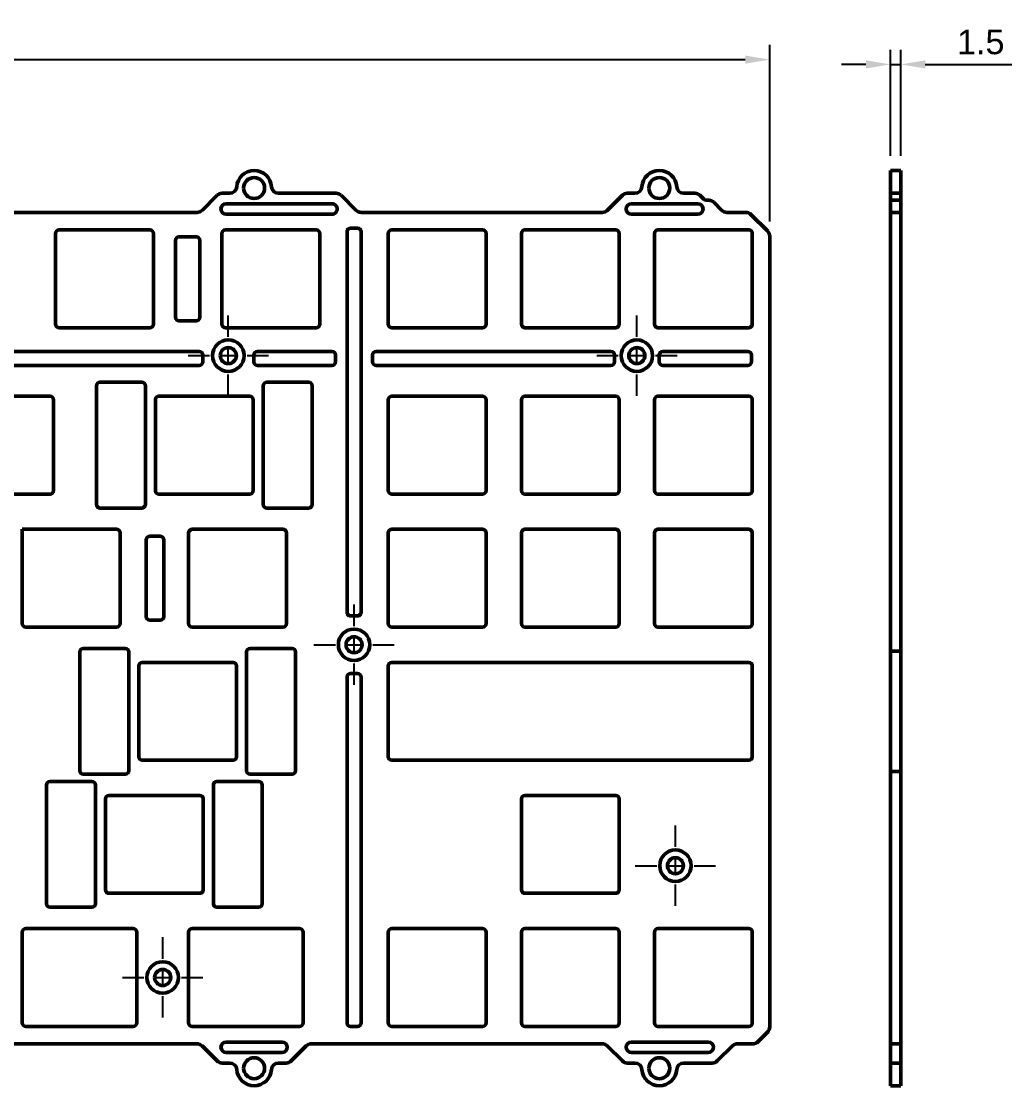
# Model space of a CAD drawing. Header units: millimetres. Extents: x 2 to 871, y 40 to 864.
# Drawn here: x 729.5 to 871.2, y 419.1 to 571.5 of the extents above; entities that cross this region are included whole.
import ezdxf

# ---------------------------------------------------------------- set-up
doc = ezdxf.new("R2010")
doc.units = ezdxf.units.MM
doc.header["$LTSCALE"] = 0.75
doc.linetypes.add('CENTER2', pattern=[28.575, 19.05, -3.175, 3.175, -3.175])
for name, color, linetype, lineweight in [('FD_Dimensions', 7, 'Continuous', 25), ('Smart Centers', 7, 'CENTER2', 25), ('Visible', 7, 'Continuous', 50)]:
    doc.layers.add(name, color=color, linetype=linetype, lineweight=lineweight)
doc.styles.get("Standard").update_dxf_attribs({"font": 'arial.ttf'})
doc.dimstyles.new('Dim-ISO-25', dxfattribs={"dimtxt": 3.5, "dimasz": 3.5, "dimexe": 2.1, "dimexo": 2.1, "dimgap": 1.4, "dimtad": 1, "dimdsep": 46, "dimtxsty": 'Standard', "dimcen": 0, "dimazin": 2, "dimtp": 0.1, "dimtm": 0.1, "dimtfac": 0.714286, "dimtmove": 0, "dimatfit": 3, "dimfxl": 0, "dimarcsym": 0})

# ---------------------------------------------------------------- blocks, each defined once
blk = doc.blocks.new('*U49')
at = {"layer": 'Smart Centers', "color": 0, "ltscale": 0.75}
for p, q in [((0, 2.68), (0, 5.75)), ((-5.75, 0), (-2.68, 0)), ((2.68, 0), (5.75, 0)), ((0, -5.75), (0, -2.68))]:
    blk.add_line(p, q, dxfattribs=at)
at = {"layer": 'Smart Centers', "color": 0, "linetype": 'Continuous', "ltscale": 0.75}
for p, q in [((-0.89, 0), (0.89, 0)), ((0, -0.89), (0, 0.89))]:
    blk.add_line(p, q, dxfattribs=at)
blk = doc.blocks.new('*U51')
at = {"layer": 'Smart Centers', "color": 0, "ltscale": 0.75}
for p, q in [((0, 2.68), (0, 5.75)), ((-5.75, 0), (-2.68, 0)), ((2.68, 0), (5.75, 0)), ((0, -5.75), (0, -2.68))]:
    blk.add_line(p, q, dxfattribs=at)
at = {"layer": 'Smart Centers', "color": 0, "linetype": 'Continuous', "ltscale": 0.75}
for p, q in [((-0.89, 0), (0.89, 0)), ((0, -0.89), (0, 0.89))]:
    blk.add_line(p, q, dxfattribs=at)
blk = doc.blocks.new('*U52')
at = {"layer": 'Smart Centers', "color": 0, "ltscale": 0.75}
for p, q in [((0, 2.68), (0, 5.75)), ((-5.75, 0), (-2.68, 0)), ((2.68, 0), (5.75, 0)), ((0, -5.75), (0, -2.68))]:
    blk.add_line(p, q, dxfattribs=at)
at = {"layer": 'Smart Centers', "color": 0, "linetype": 'Continuous', "ltscale": 0.75}
for p, q in [((-0.89, 0), (0.89, 0)), ((0, -0.89), (0, 0.89))]:
    blk.add_line(p, q, dxfattribs=at)
blk = doc.blocks.new('*U53')
at = {"layer": 'Smart Centers', "color": 0, "ltscale": 0.75}
for p, q in [((0, 2.68), (0, 5.75)), ((-5.75, 0), (-2.68, 0)), ((2.68, 0), (5.75, 0)), ((0, -5.75), (0, -2.68))]:
    blk.add_line(p, q, dxfattribs=at)
at = {"layer": 'Smart Centers', "color": 0, "linetype": 'Continuous', "ltscale": 0.75}
for p, q in [((-0.89, 0), (0.89, 0)), ((0, -0.89), (0, 0.89))]:
    blk.add_line(p, q, dxfattribs=at)
blk = doc.blocks.new('*U54')
at = {"layer": 'Smart Centers', "color": 0, "ltscale": 0.75}
for p, q in [((0, 2.68), (0, 5.75)), ((-5.75, 0), (-2.68, 0)), ((2.68, 0), (5.75, 0)), ((0, -5.75), (0, -2.68))]:
    blk.add_line(p, q, dxfattribs=at)
at = {"layer": 'Smart Centers', "color": 0, "linetype": 'Continuous', "ltscale": 0.75}
for p, q in [((-0.89, 0), (0.89, 0)), ((0, -0.89), (0, 0.89))]:
    blk.add_line(p, q, dxfattribs=at)
blk = doc.blocks.new('*D60')
at = {"layer": 'Defpoints', "color": 0}
for p in [(836.61, 566.03), (489, 540.74), (836.61, 540.74)]:
    blk.add_point(p, dxfattribs=at)
at = {"layer": 'FD_Dimensions', "color": 0, "lineweight": -2}
for p, q in [((489, 542.84), (489, 568.13)), ((836.61, 542.84), (836.61, 568.13)), ((492.5, 566.03), (833.11, 566.03))]:
    blk.add_line(p, q, dxfattribs=at)
at = {"layer": 'FD_Dimensions', "color": 0}
for points in [[(492.5, 566.61), (492.5, 565.45), (489, 566.03)], [(833.11, 566.61), (833.11, 565.45), (836.61, 566.03)]]:
    blk.add_solid(points, dxfattribs=at)
at = {"layer": 'FD_Dimensions', "color": 0, "insert": (662.8, 569.22), "char_height": 3.5, "attachment_point": 5}
blk.add_mtext('347.61', dxfattribs=at)
blk = doc.blocks.new('*D61')
at = {"layer": 'Defpoints', "color": 0}
for p in [(855.37, 565.34), (853.87, 550.15), (855.37, 550.15)]:
    blk.add_point(p, dxfattribs=at)
at = {"layer": 'FD_Dimensions', "color": 0, "lineweight": -2}
for p, q in [((853.87, 552.25), (853.87, 567.44)), ((855.37, 552.25), (855.37, 567.44)), ((850.37, 565.34), (846.87, 565.34)), ((853.87, 565.34), (855.37, 565.34)), ((858.87, 565.34), (871.24, 565.34))]:
    blk.add_line(p, q, dxfattribs=at)
at = {"layer": 'FD_Dimensions', "color": 0}
for points in [[(850.37, 565.93), (850.37, 564.76), (853.87, 565.34)], [(858.87, 565.93), (858.87, 564.76), (855.37, 565.34)]]:
    blk.add_solid(points, dxfattribs=at)
at = {"layer": 'FD_Dimensions', "color": 0, "insert": (866.8, 568.53), "char_height": 3.5, "attachment_point": 5}
blk.add_mtext('1.5', dxfattribs=at)

msp = doc.modelspace()

# ---------------------------------------------------------------- linework, layer by layer
at = {"layer": 'Visible', "extrusion": (1, -2.22045e-16, 2.96544e-13)}
for p, q in [((853.868, 550.149), (853.868, 547.828)), ((855.368, 550.149), (853.868, 550.149)), ((855.368, 547.828), (855.368, 550.149)), ((853.868, 547.828), (853.868, 546.899)), ((855.368, 547.828), (855.368, 546.899)), ((853.868, 546.899), (853.868, 546.606)), ((855.368, 546.899), (853.868, 546.899)), ((853.868, 546.192), (853.868, 546.606)), ((853.868, 545.899), (853.868, 546.192)), ((853.868, 545.899), (853.868, 545.606)), ((853.868, 545.899), (855.368, 545.899)), ((853.868, 544.449), (853.868, 545.606)), ((855.368, 546.606), (855.368, 546.899)), ((855.368, 546.606), (855.368, 546.192)), ((855.368, 546.192), (855.368, 545.899)), ((855.368, 545.606), (855.368, 545.899)), ((855.368, 545.606), (855.368, 544.449)), ((853.868, 544.156), (853.868, 544.449)), ((853.868, 543.863), (853.868, 544.156)), ((855.368, 544.156), (853.868, 544.156)), ((855.368, 544.449), (855.368, 544.156)), ((855.368, 544.156), (855.368, 543.863)), ((853.868, 543.863), (853.868, 541.449)), ((855.368, 541.449), (855.368, 543.863)), ((853.868, 540.742), (853.868, 541.449)), ((855.368, 541.449), (855.368, 540.742)), ((853.868, 481.337), (853.868, 540.742)), ((855.368, 540.742), (855.368, 481.337)), ((853.868, 480.036), (853.868, 481.337)), ((855.368, 481.337), (853.868, 481.337)), ((853.868, 479.329), (853.868, 480.036)), ((855.368, 481.337), (855.368, 480.036)), ((855.368, 479.329), (855.368, 480.036)), ((853.868, 466.158), (853.868, 479.329)), ((855.368, 479.329), (855.368, 466.158)), ((853.868, 465.45), (853.868, 466.158)), ((853.868, 464.15), (853.868, 465.45)), ((855.368, 465.45), (855.368, 466.158)), ((855.368, 465.45), (855.368, 464.15)), ((853.868, 428.558), (853.868, 464.15)), ((853.868, 464.15), (855.368, 464.15)), ((855.368, 464.15), (855.368, 428.558)), ((853.868, 427.85), (853.868, 428.558)), ((855.368, 428.558), (855.368, 427.85)), ((853.868, 427.85), (853.868, 425.436)), ((855.368, 425.436), (855.368, 427.85)), ((853.868, 425.143), (853.868, 425.436)), ((853.868, 425.143), (853.868, 424.85)), ((853.868, 425.143), (855.368, 425.143)), ((855.368, 425.436), (855.368, 425.143)), ((855.368, 425.143), (855.368, 424.85)), ((853.868, 424.85), (853.868, 422.693)), ((855.368, 424.85), (855.368, 422.693)), ((853.868, 422.693), (853.868, 422.4)), ((853.868, 422.4), (853.868, 421.471)), ((853.868, 422.4), (855.368, 422.4)), ((855.368, 422.4), (855.368, 422.693)), ((855.368, 422.4), (855.368, 421.471)), ((853.868, 421.471), (853.868, 419.15)), ((855.368, 419.15), (855.368, 421.471)), ((855.368, 419.15), (853.868, 419.15))]:
    msp.add_line(p, q, dxfattribs=at)
at = {"layer": 'Visible'}
for p, q in [((757.509, 546.606), (755.351, 544.449)), ((759.31, 546.899), (758.216, 546.899)), ((774.531, 546.899), (766.293, 546.899)), ((777.396, 544.449), (775.238, 546.606)), ((815.509, 546.606), (813.351, 544.449)), ((817.31, 546.899), (816.216, 546.899)), ((825.887, 546.899), (824.293, 546.899)), ((827.009, 546.192), (826.594, 546.606)), ((827.887, 545.899), (827.716, 545.899)), ((829.752, 544.449), (828.594, 545.606)), ((754.644, 544.156), (708.959, 544.156)), ((758.802, 545.399), (773.945, 545.399)), ((812.644, 544.156), (778.103, 544.156)), ((816.802, 545.399), (826.302, 545.399)), ((833.194, 544.156), (830.459, 544.156)), ((773.945, 543.899), (758.802, 543.899)), ((826.302, 543.899), (816.802, 543.899)), ((833.901, 543.863), (836.315, 541.449)), ((734.385, 528.156), (734.385, 541.156)), ((734.885, 541.656), (747.885, 541.656)), ((748.385, 541.156), (748.385, 528.156)), ((758.196, 528.156), (758.196, 541.156)), ((758.696, 541.656), (771.696, 541.656)), ((772.196, 541.156), (772.196, 528.156)), ((776.102, 486.893), (776.102, 541.406)), ((776.602, 541.906), (777.602, 541.906)), ((778.102, 541.406), (778.102, 486.893)), ((782.008, 528.156), (782.008, 541.156)), ((782.508, 541.656), (795.508, 541.656)), ((796.008, 541.156), (796.008, 528.156)), ((801.058, 528.156), (801.058, 541.156)), ((801.558, 541.656), (814.558, 541.656)), ((815.058, 541.156), (815.058, 528.156)), ((820.108, 528.156), (820.108, 541.156)), ((820.608, 541.656), (833.608, 541.656)), ((834.108, 541.156), (834.108, 528.156)), ((751.541, 529.156), (751.541, 540.156)), ((752.041, 540.656), (754.541, 540.656)), ((755.041, 540.156), (755.041, 529.156)), ((836.608, 427.558), (836.608, 540.742)), ((747.885, 527.656), (734.885, 527.656)), ((754.541, 528.656), (752.041, 528.656)), ((771.696, 527.656), (758.696, 527.656)), ((795.508, 527.656), (782.508, 527.656)), ((814.558, 527.656), (801.558, 527.656)), ((833.608, 527.656), (820.608, 527.656)), ((675.796, 524.256), (754.946, 524.256)), ((763.27, 524.256), (773.946, 524.256)), ((780.258, 524.256), (813.883, 524.256)), ((821.301, 524.256), (833.477, 524.256)), ((755.446, 523.756), (755.446, 522.756)), ((762.77, 522.756), (762.77, 523.756)), ((774.446, 523.756), (774.446, 522.756)), ((779.758, 522.756), (779.758, 523.756)), ((814.383, 523.756), (814.383, 522.756)), ((820.801, 522.756), (820.801, 523.756)), ((833.977, 523.756), (833.977, 522.756)), ((754.946, 522.256), (675.796, 522.256)), ((773.946, 522.256), (763.27, 522.256)), ((813.883, 522.256), (780.258, 522.256)), ((833.477, 522.256), (821.301, 522.256)), ((740.733, 519.843), (746.733, 519.843)), ((764.609, 519.843), (770.609, 519.843)), ((740.233, 502.343), (740.233, 519.343)), ((747.233, 519.343), (747.233, 502.343)), ((764.109, 502.343), (764.109, 519.343)), ((771.109, 519.343), (771.109, 502.343)), ((720.596, 517.843), (733.596, 517.843)), ((734.096, 517.343), (734.096, 504.343)), ((748.671, 504.343), (748.671, 517.343)), ((749.171, 517.843), (762.171, 517.843)), ((762.671, 517.343), (762.671, 504.343)), ((782.008, 504.343), (782.008, 517.343)), ((782.508, 517.843), (795.508, 517.843)), ((796.008, 517.343), (796.008, 504.343)), ((801.058, 504.343), (801.058, 517.343)), ((801.558, 517.843), (814.558, 517.843)), ((815.058, 517.343), (815.058, 504.343)), ((820.108, 504.343), (820.108, 517.343)), ((820.608, 517.843), (833.608, 517.843)), ((834.108, 517.343), (834.108, 504.343)), ((733.596, 503.843), (720.596, 503.843)), ((762.171, 503.843), (749.171, 503.843)), ((795.508, 503.843), (782.508, 503.843)), ((814.558, 503.843), (801.558, 503.843)), ((833.608, 503.843), (820.608, 503.843)), ((746.733, 501.843), (740.733, 501.843)), ((770.609, 501.843), (764.609, 501.843)), ((729.621, 498.793), (743.121, 498.793)), ((729.621, 485.293), (729.621, 498.793)), ((743.621, 498.293), (743.621, 485.293)), ((753.433, 485.293), (753.433, 498.293)), ((753.933, 498.793), (766.933, 498.793)), ((767.433, 498.293), (767.433, 485.293)), ((782.008, 485.293), (782.008, 498.293)), ((782.508, 498.793), (795.508, 498.793)), ((796.008, 498.293), (796.008, 485.293)), ((801.058, 485.293), (801.058, 498.293)), ((801.558, 498.793), (814.558, 498.793)), ((815.058, 498.293), (815.058, 485.293)), ((820.108, 485.293), (820.108, 498.293)), ((820.608, 498.793), (833.608, 498.793)), ((834.108, 498.293), (834.108, 485.293)), ((747.371, 486.293), (747.371, 497.293)), ((747.871, 497.793), (749.371, 497.793)), ((749.871, 497.293), (749.871, 486.293)), ((777.602, 486.393), (776.602, 486.393)), ((743.121, 484.793), (730.121, 484.793)), ((749.371, 485.793), (747.871, 485.793)), ((766.933, 484.793), (753.933, 484.793)), ((795.508, 484.793), (782.508, 484.793)), ((814.558, 484.793), (801.558, 484.793)), ((833.608, 484.793), (820.608, 484.793)), ((738.351, 481.743), (744.351, 481.743)), ((762.227, 481.743), (768.227, 481.743)), ((737.851, 464.243), (737.851, 481.243)), ((744.851, 481.243), (744.851, 464.243)), ((761.727, 464.243), (761.727, 481.243)), ((768.727, 481.243), (768.727, 464.243)), ((746.289, 466.243), (746.289, 479.243)), ((746.789, 479.743), (759.789, 479.743)), ((760.289, 479.243), (760.289, 466.243)), ((782.008, 466.243), (782.008, 479.243)), ((782.508, 479.743), (833.608, 479.743)), ((834.108, 479.243), (834.108, 466.243)), ((776.102, 428.131), (776.102, 477.643)), ((776.602, 478.143), (777.602, 478.143)), ((778.102, 477.643), (778.102, 428.131)), ((759.789, 465.743), (746.789, 465.743)), ((833.608, 465.743), (782.508, 465.743)), ((744.351, 463.743), (738.351, 463.743)), ((768.227, 463.743), (762.227, 463.743)), ((733.089, 445.193), (733.089, 462.193)), ((733.589, 462.693), (739.589, 462.693)), ((740.089, 462.193), (740.089, 445.193)), ((756.965, 445.193), (756.965, 462.193)), ((757.465, 462.693), (763.465, 462.693)), ((763.965, 462.193), (763.965, 445.193)), ((741.527, 447.193), (741.527, 460.193)), ((742.027, 460.693), (755.027, 460.693)), ((755.527, 460.193), (755.527, 447.193)), ((801.058, 447.193), (801.058, 460.193)), ((801.558, 460.693), (814.558, 460.693)), ((815.058, 460.193), (815.058, 447.193)), ((755.027, 446.693), (742.027, 446.693)), ((814.558, 446.693), (801.558, 446.693)), ((739.589, 444.693), (733.589, 444.693)), ((763.465, 444.693), (757.465, 444.693)), ((729.621, 428.143), (729.621, 441.143)), ((730.121, 441.643), (745.502, 441.643)), ((746.002, 441.143), (746.002, 428.143)), ((753.433, 428.143), (753.433, 441.143)), ((753.933, 441.643), (769.314, 441.643)), ((769.814, 441.143), (769.814, 428.143)), ((782.008, 428.143), (782.008, 441.143)), ((782.508, 441.643), (795.508, 441.643)), ((796.008, 441.143), (796.008, 428.143)), ((801.058, 428.143), (801.058, 441.143)), ((801.558, 441.643), (814.558, 441.643)), ((815.058, 441.143), (815.058, 428.143)), ((820.108, 428.143), (820.108, 441.143)), ((820.608, 441.643), (833.608, 441.643)), ((834.108, 441.143), (834.108, 428.143)), ((745.502, 427.643), (730.121, 427.643)), ((769.314, 427.643), (753.933, 427.643)), ((777.602, 427.631), (776.602, 427.631)), ((795.508, 427.643), (782.508, 427.643)), ((814.558, 427.643), (801.558, 427.643)), ((833.608, 427.643), (820.608, 427.643)), ((834.901, 425.436), (836.315, 426.85)), ((704.959, 425.143), (754.644, 425.143)), ((758.802, 425.4), (766.802, 425.4)), ((770.959, 425.143), (812.644, 425.143)), ((816.802, 425.4), (827.802, 425.4)), ((831.959, 425.143), (834.194, 425.143)), ((755.351, 424.85), (757.509, 422.693)), ((766.802, 423.9), (758.802, 423.9)), ((768.094, 422.693), (770.252, 424.85)), ((813.351, 424.85), (815.509, 422.693)), ((827.802, 423.9), (816.802, 423.9)), ((829.094, 422.693), (831.252, 424.85)), ((758.216, 422.4), (759.31, 422.4)), ((766.293, 422.4), (767.387, 422.4)), ((816.216, 422.4), (817.31, 422.4)), ((824.293, 422.4), (828.387, 422.4))]:
    msp.add_line(p, q, dxfattribs=at)
at = {"layer": 'Visible', "extrusion": (0, 0, -1)}
for centre, radius in [((-762.802, 547.649), 1.5), ((-820.802, 547.649), 1.5), ((-759.108, 523.656), 2.25), ((-817.583, 523.656), 2.25), ((-759.108, 523.656), 1.15), ((-817.583, 523.656), 1.15), ((-777.108, 482.268), 2.25), ((-777.108, 482.268), 1.15), ((-823.108, 450.643), 2.25), ((-823.108, 450.643), 1.15), ((-749.717, 434.643), 2.25), ((-749.717, 434.643), 1.15), ((-762.802, 421.65), 1.5), ((-820.802, 421.65), 1.5)]:
    msp.add_circle(centre, radius, dxfattribs=at)
at = {"layer": 'Visible'}
for centre, radius, start, end in [((762.802, 547.649), 2.5, 4.09604, 175.90396), ((820.802, 547.649), 2.5, 4.09604, 175.90396), ((758.216, 545.899), 1, 90, 135), ((774.531, 545.899), 1, 44.99999, 90.02811), ((816.216, 545.899), 1, 90, 135), ((825.887, 545.899), 1, 45, 90), ((827.887, 544.899), 1, 45, 90), ((776.602, 541.406), 0.5, 90, 180), ((777.602, 541.406), 0.5, 0, 90), ((754.946, 523.756), 0.5, 0, 90), ((780.258, 523.756), 0.5, 90, 180), ((813.883, 523.756), 0.5, 0, 90), ((754.946, 522.756), 0.5, 270, 0), ((780.258, 522.756), 0.5, 180, 270), ((813.883, 522.756), 0.5, 270, 0), ((747.871, 497.293), 0.5, 90, 180), ((749.371, 497.293), 0.5, 0, 90), ((747.871, 486.293), 0.5, 180, 270), ((749.371, 486.293), 0.5, 270, 0), ((776.602, 486.893), 0.5, 180, 270), ((777.602, 486.893), 0.5, 270, 0), ((812.644, 424.143), 1, 45, 90), ((831.959, 424.143), 1, 90, 135), ((758.216, 423.4), 1, 225, 270), ((767.387, 423.4), 1, 270, 315), ((762.802, 421.65), 2.5, 184.09604, 355.90396), ((820.802, 421.65), 2.5, 184.09604, 355.90396)]:
    msp.add_arc(centre, radius, start, end, dxfattribs=at)
at = {"layer": 'Visible', "extrusion": (0, 0, -1)}
for centre, radius, start, end in [((-759.31, 547.899), 1, 184.09604, 270), ((-766.293, 547.899), 1, 270, 355.90396), ((-817.31, 547.899), 1, 184.09604, 270), ((-824.293, 547.899), 1, 270, 355.90396), ((-827.716, 546.899), 1, 270, 315), ((-754.644, 545.156), 1, 225, 270), ((-758.802, 544.649), 0.75, 270, 90), ((-773.945, 544.649), 0.75, 89.99609, 270.00391), ((-778.103, 545.156), 1, 270, 315), ((-812.644, 545.156), 1, 225, 270), ((-816.802, 544.649), 0.75, 270, 90), ((-826.302, 544.649), 0.75, 90, 270), ((-830.459, 545.156), 1, 270, 315), ((-833.194, 543.156), 1, 90, 135), ((-734.885, 541.156), 0.5, 0, 90), ((-747.885, 541.156), 0.5, 90, 180), ((-758.696, 541.156), 0.5, 0, 90), ((-771.696, 541.156), 0.5, 90, 180), ((-782.508, 541.156), 0.5, 0, 90), ((-795.508, 541.156), 0.5, 90, 180), ((-801.558, 541.156), 0.5, 0, 90), ((-814.558, 541.156), 0.5, 90, 180), ((-820.608, 541.156), 0.5, 0, 90), ((-833.608, 541.156), 0.5, 90, 180), ((-835.608, 540.742), 1, 135, 180), ((-752.041, 540.156), 0.5, 0, 90), ((-754.541, 540.156), 0.5, 90, 180), ((-752.041, 529.156), 0.5, 270, 0), ((-754.541, 529.156), 0.5, 180, 270), ((-734.885, 528.156), 0.5, 270, 360), ((-747.885, 528.156), 0.5, 180, 270), ((-758.696, 528.156), 0.5, 270, 0), ((-771.696, 528.156), 0.5, 180, 270), ((-782.508, 528.156), 0.5, 270, 0), ((-795.508, 528.156), 0.5, 180, 270), ((-801.558, 528.156), 0.5, 270, 0), ((-814.558, 528.156), 0.5, 180, 270), ((-820.608, 528.156), 0.5, 270, 0), ((-833.608, 528.156), 0.5, 180, 270), ((-763.27, 523.756), 0.5, 0, 90), ((-773.946, 523.756), 0.5, 90, 180), ((-821.301, 523.756), 0.5, 0, 90), ((-833.477, 523.756), 0.5, 90, 180), ((-763.27, 522.756), 0.5, 270, 0), ((-773.946, 522.756), 0.5, 180, 270), ((-821.301, 522.756), 0.5, 270, 0), ((-833.477, 522.756), 0.5, 180, 270), ((-740.733, 519.343), 0.5, 0, 90), ((-746.733, 519.343), 0.5, 90, 180), ((-764.609, 519.343), 0.5, 0, 90), ((-770.609, 519.343), 0.5, 90, 180), ((-733.596, 517.343), 0.5, 90, 180), ((-749.171, 517.343), 0.5, 0, 90), ((-762.171, 517.343), 0.5, 90, 180), ((-782.508, 517.343), 0.5, 0, 90), ((-795.508, 517.343), 0.5, 90, 180), ((-801.558, 517.343), 0.5, 0, 90), ((-814.558, 517.343), 0.5, 90, 180), ((-820.608, 517.343), 0.5, 0, 90), ((-833.608, 517.343), 0.5, 90, 180), ((-733.596, 504.343), 0.5, 180, 270), ((-749.171, 504.343), 0.5, 270, 0), ((-762.171, 504.343), 0.5, 180, 270), ((-782.508, 504.343), 0.5, 270, 0), ((-795.508, 504.343), 0.5, 180, 270), ((-801.558, 504.343), 0.5, 270, 0), ((-814.558, 504.343), 0.5, 180, 270), ((-820.608, 504.343), 0.5, 270, 0), ((-833.608, 504.343), 0.5, 180, 270), ((-740.733, 502.343), 0.5, 270, 0), ((-746.733, 502.343), 0.5, 180, 270), ((-764.609, 502.343), 0.5, 270, 0), ((-770.609, 502.343), 0.5, 180, 270), ((-743.121, 498.293), 0.5, 90, 180), ((-753.933, 498.293), 0.5, 0, 90), ((-766.933, 498.293), 0.5, 90, 180), ((-782.508, 498.293), 0.5, 0, 90), ((-795.508, 498.293), 0.5, 90, 180), ((-801.558, 498.293), 0.5, 0, 90), ((-814.558, 498.293), 0.5, 90, 180), ((-820.608, 498.293), 0.5, 0, 90), ((-833.608, 498.293), 0.5, 90, 180), ((-730.121, 485.293), 0.5, 270, 0), ((-743.121, 485.293), 0.5, 180, 270), ((-753.933, 485.293), 0.5, 270, 0), ((-766.933, 485.293), 0.5, 180, 270), ((-782.508, 485.293), 0.5, 270, 0), ((-795.508, 485.293), 0.5, 180, 270), ((-801.558, 485.293), 0.5, 270, 0), ((-814.558, 485.293), 0.5, 180, 270), ((-820.608, 485.293), 0.5, 270, 0), ((-833.608, 485.293), 0.5, 180, 270), ((-738.351, 481.243), 0.5, 0, 90), ((-744.351, 481.243), 0.5, 90, 180), ((-762.227, 481.243), 0.5, 0, 90), ((-768.227, 481.243), 0.5, 90, 180), ((-746.789, 479.243), 0.5, 0, 90), ((-759.789, 479.243), 0.5, 90, 180), ((-782.508, 479.243), 0.5, 0, 90), ((-833.608, 479.243), 0.5, 90, 180), ((-776.602, 477.643), 0.5, 0, 90), ((-777.602, 477.643), 0.5, 90, 180), ((-746.789, 466.243), 0.5, 270, 0), ((-759.789, 466.243), 0.5, 180, 270), ((-782.508, 466.243), 0.5, 270, 0), ((-833.608, 466.243), 0.5, 180, 270), ((-738.351, 464.243), 0.5, 270, 0), ((-744.351, 464.243), 0.5, 180, 270), ((-762.227, 464.243), 0.5, 270, 0), ((-768.227, 464.243), 0.5, 180, 270), ((-733.589, 462.193), 0.5, 0, 90), ((-739.589, 462.193), 0.5, 90, 180), ((-757.465, 462.193), 0.5, 0, 90), ((-763.465, 462.193), 0.5, 90, 180), ((-742.027, 460.193), 0.5, 0, 90), ((-755.027, 460.193), 0.5, 90, 180), ((-801.558, 460.193), 0.5, 0, 90), ((-814.558, 460.193), 0.5, 90, 180), ((-742.027, 447.193), 0.5, 270, 0), ((-755.027, 447.193), 0.5, 180, 270), ((-801.558, 447.193), 0.5, 270, 0), ((-814.558, 447.193), 0.5, 180, 270), ((-733.589, 445.193), 0.5, 270, 0), ((-739.589, 445.193), 0.5, 180, 270), ((-757.465, 445.193), 0.5, 270, 0), ((-763.465, 445.193), 0.5, 180, 270), ((-730.121, 441.143), 0.5, 0, 90), ((-745.502, 441.143), 0.5, 90, 180), ((-753.933, 441.143), 0.5, 0, 90), ((-769.314, 441.143), 0.5, 90, 180), ((-782.508, 441.143), 0.5, 0, 90), ((-795.508, 441.143), 0.5, 90, 180), ((-801.558, 441.143), 0.5, 0, 90), ((-814.558, 441.143), 0.5, 90, 180), ((-820.608, 441.143), 0.5, 0, 90), ((-833.608, 441.143), 0.5, 90, 180), ((-730.121, 428.143), 0.5, 270, 0), ((-745.502, 428.143), 0.5, 180, 270), ((-753.933, 428.143), 0.5, 270, 0), ((-769.314, 428.143), 0.5, 180, 270), ((-776.602, 428.131), 0.5, 270, 0), ((-777.602, 428.131), 0.5, 180, 270), ((-782.508, 428.143), 0.5, 270, 0), ((-795.508, 428.143), 0.5, 180, 270), ((-801.558, 428.143), 0.5, 270, 0), ((-814.558, 428.143), 0.5, 180, 270), ((-820.608, 428.143), 0.5, 270, 0), ((-833.608, 428.143), 0.5, 180, 270), ((-835.608, 427.558), 1, 180, 225), ((-754.644, 424.143), 1, 90, 135), ((-758.802, 424.65), 0.75, 270, 90), ((-766.802, 424.65), 0.75, 90, 270), ((-770.959, 424.143), 1, 45, 90), ((-816.802, 424.65), 0.75, 270, 90), ((-827.802, 424.65), 0.75, 90, 270), ((-834.194, 426.143), 1, 225, 270), ((-759.31, 421.4), 1, 90, 175.90396), ((-766.293, 421.4), 1, 4.09604, 90), ((-816.216, 423.4), 1, 270, 315), ((-817.31, 421.4), 1, 90, 175.90396), ((-824.293, 421.4), 1, 4.09604, 90), ((-828.387, 423.4), 1, 225, 270)]:
    msp.add_arc(centre, radius, start, end, dxfattribs=at)

# ---------------------------------------------------------------- block references
at = {"layer": 'Smart Centers', "ltscale": 0.75}
for name, p in [('*U54', (759.108, 523.656)), ('*U53', (817.583, 523.656)), ('*U51', (777.108, 482.268)), ('*U52', (823.108, 450.643)), ('*U49', (749.717, 434.643))]:
    msp.add_blockref(name, p, dxfattribs=at)

# ---------------------------------------------------------------- dimensions: what is measured, and where the dimension line sits
at = {"layer": 'FD_Dimensions'}
dim = msp.add_linear_dim(base=(836.608, 566.03), p1=(488.996, 540.742), p2=(836.608, 540.742), dimstyle='Dim-ISO-25', override={"dimlfac": 1, "dimclrd": 0, "dimclre": 0}, dxfattribs=at)
dim.commit()
dim.dimension.update_dxf_attribs({"geometry": '*D60', "text_midpoint": (662.802, 569.219)})
dim = msp.add_aligned_dim(p1=(853.868, 550.149), p2=(855.368, 550.149), distance=15.194, dimstyle='Dim-ISO-25', override={"dimlfac": 1, "dimclrd": 0, "dimclre": 0}, dxfattribs=at)
dim.commit()
dim.dimension.update_dxf_attribs({"geometry": '*D61', "text_midpoint": (866.803, 568.53)})

doc.saveas('drawing.dxf')
